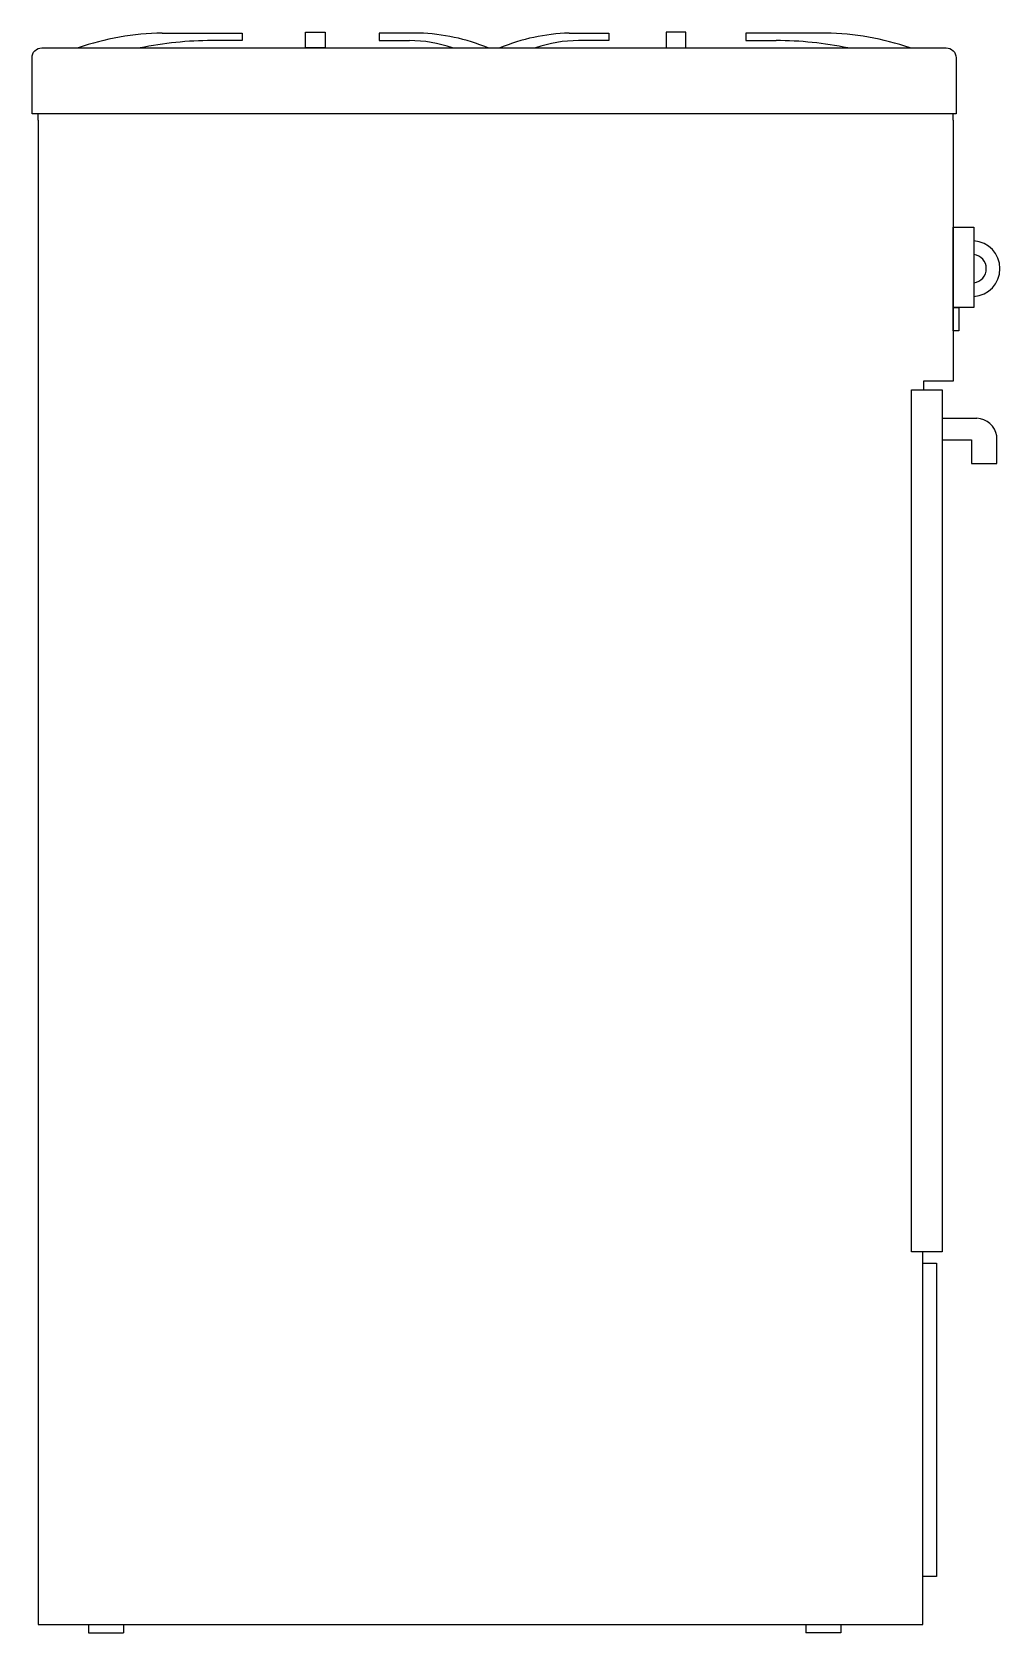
# Model space of a CAD drawing. Header units: millimetres. Extents: x -31 to 493, y 0 to 866.
import ezdxf

# ---------------------------------------------------------------- set-up
doc = ezdxf.new("R2010")
doc.units = ezdxf.units.MM
doc.layers.add('ceco.net 305', color=7, linetype='Continuous')

msp = doc.modelspace()

# ---------------------------------------------------------------- linework, layer by layer
at = {"layer": 'ceco.net 305'}
for p, q in [((39.84, 865.42), (83.07, 865.42)), ((83.07, 861.39), (66.77, 861.39)), ((83.07, 865.42), (83.07, 861.39)), ((178.83, 865.42), (157.36, 865.42)), ((157.36, 865.42), (157.36, 861.39)), ((157.36, 861.39), (173.65, 861.39)), ((260.01, 865.42), (281.48, 865.42)), ((281.48, 861.39), (265.19, 861.39)), ((281.48, 865.42), (281.48, 861.39)), ((399, 865.42), (355.77, 865.42)), ((355.77, 865.42), (355.77, 861.39)), ((355.77, 861.39), (372.07, 861.39)), ((-27.33, 818.29), (-27.33, 821.84)), ((-27.33, 818.29), (-27.33, 4.57)), ((467.94, 818.29), (467.94, 821.84)), ((467.94, 818.29), (467.94, 677.24)), ((467.94, 677.24), (451.9, 677.24)), ((451.9, 677.24), (451.9, 672.66)), ((445.41, 206.14), (445.41, 672.38)), ((445.41, 672.38), (461.94, 672.38)), ((461.94, 672.38), (461.94, 206.14)), ((461.94, 657.13), (480.69, 657.13)), ((461.94, 645.46), (477.85, 645.46)), ((477.85, 645.46), (477.85, 632.53)), ((491.53, 632.53), (491.53, 647.56)), ((477.85, 632.53), (491.53, 632.53)), ((451.46, 206.14), (445.41, 206.14)), ((451.46, 4.57), (451.46, 206.14)), ((461.94, 206.14), (451.46, 206.14)), ((-27.33, 4.57), (451.46, 4.57)), ((0, 4.57), (0, 0)), ((0, 0), (18.87, 0)), ((18.87, 4.57), (18.87, 0)), ((388.17, 4.57), (388.17, 0)), ((407.04, 0), (388.17, 0)), ((407.04, 4.57), (407.04, 0))]:
    msp.add_line(p, q, dxfattribs=at)
msp.add_lwpolyline([(-25.3, 857.42), (464.14, 857.42, -0.414214), (469.42, 852.15), (469.42, 821.84), (-30.58, 821.84), (-30.58, 852.15, -0.414214)], format="xyb", close=True, dxfattribs=at)
for points in [[(117.48, 866.02), (128.08, 866.02), (128.08, 857.42), (117.48, 857.42)], [(323.13, 866.02), (312.53, 866.02), (312.53, 857.42), (323.13, 857.42)], [(467.94, 760.46), (479.04, 760.46), (479.04, 717.05), (467.94, 717.05)], [(470.97, 704.4), (467.94, 704.4), (467.94, 717.05), (470.97, 717.05)], [(451.46, 199.97), (458.83, 199.97), (458.83, 30.64), (451.46, 30.64)]]:
    msp.add_lwpolyline(points, close=True, dxfattribs=at)
for centre, radius, start, end in [((41.57, 721.91), 143.52, 90.68923, 109.22318), ((67.07, 666.22), 195.17, 90.08559, 101.57301), ((173.54, 790.75), 70.64, 70.70509, 89.90858), ((176.06, 760.96), 104.49, 67.39341, 88.47956), ((262.78, 760.96), 104.49, 91.52044, 112.60659), ((265.3, 790.75), 70.64, 90.09142, 109.29491), ((371.77, 666.22), 195.17, 78.42699, 89.91441), ((397.27, 721.91), 143.52, 70.77682, 89.31077), ((478.16, 738.03), 15.05, 273.33299, 86.66701), ((478.16, 738.03), 7.66, 276.55748, 83.44252), ((479.97, 645.39), 11.76, 10.62614, 86.49515)]:
    msp.add_arc(centre, radius, start, end, dxfattribs=at)

doc.saveas('drawing.dxf')
